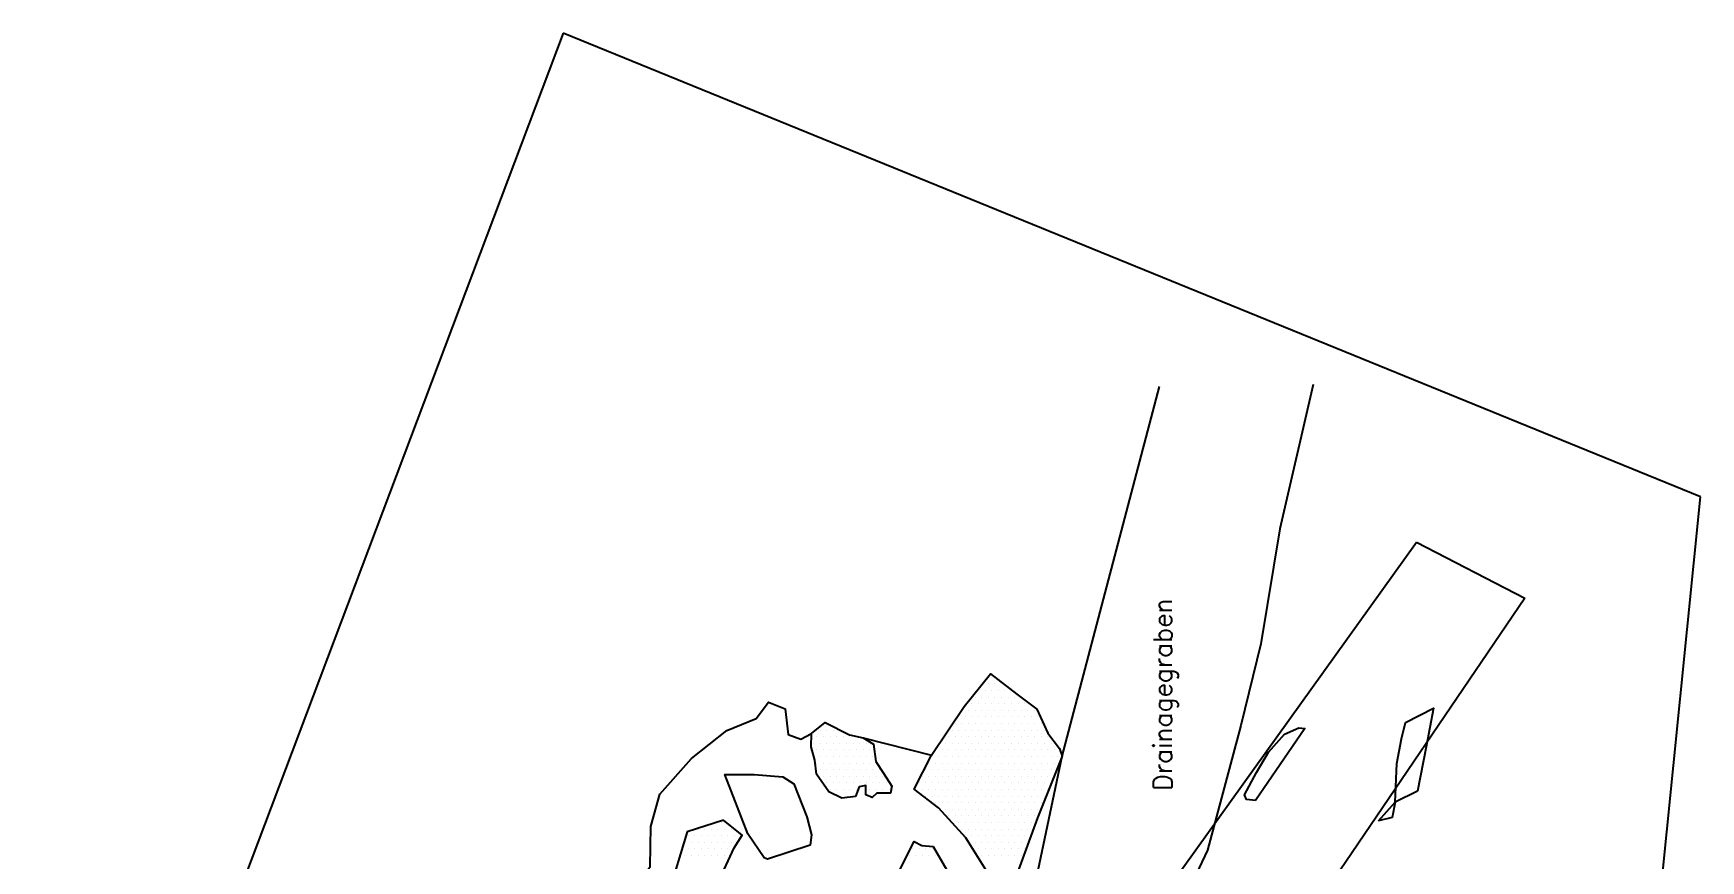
# Model space of a CAD drawing. Header units: metres. Extents: x -12.64 to -9.48, y -12.29 to -8.34.
# Drawn here: x -12.635 to -9.475, y -9.91 to -8.342 of the extents above; entities that cross this region are included whole.
import ezdxf

# ---------------------------------------------------------------- set-up
doc = ezdxf.new("R2010")
doc.units = ezdxf.units.M
doc.header["$LTSCALE"] = 25
doc.header["$MEASUREMENT"] = 0
doc.linetypes.add('STRICHPUNKTX2', pattern=[2, 1, -0.5, 0, -0.5])
doc.layers.get('0').update_dxf_attribs({"linetype": 'CONTINUOUS'})
for name, color, linetype in [('BEFUND', 1, 'CONTINUOUS'), ('BEFUNDSCHRAFF', 1, 'CONTINUOUS'), ('GRABUNGSGRENZE', 3, 'STRICHPUNKTX2'), ('STEINE', 4, 'CONTINUOUS'), ('STEINESCHRAFF', 4, 'CONTINUOUS')]:
    doc.layers.add(name, color=color, linetype=linetype)
doc.styles.get("Standard").update_dxf_attribs({"font": 'txt.shx'})

# ---------------------------------------------------------------- blocks, each defined once
blk = doc.blocks.new('*X4')
at = {"color": 0}
for p, q in [((-1081.875, -956.25), (-1081.875, -956.25)), ((-1085, -960), (-1085, -960)), ((-1084.375, -958.75), (-1084.375, -958.75)), ((-1083.75, -960), (-1083.75, -960)), ((-1083.125, -958.75), (-1083.125, -958.75)), ((-1082.5, -957.5), (-1082.5, -957.5)), ((-1082.5, -960), (-1082.5, -960)), ((-1081.875, -958.75), (-1081.875, -958.75)), ((-1081.25, -957.5), (-1081.25, -957.5)), ((-1081.25, -960), (-1081.25, -960)), ((-1080.625, -958.75), (-1080.625, -958.75)), ((-1080, -957.5), (-1080, -957.5)), ((-1080, -960), (-1080, -960)), ((-1079.375, -958.75), (-1079.375, -958.75)), ((-1078.75, -960), (-1078.75, -960)), ((-1078.125, -958.75), (-1078.125, -958.75)), ((-1077.5, -960), (-1077.5, -960)), ((-1087.5, -962.5), (-1087.5, -962.5)), ((-1086.25, -962.5), (-1086.25, -962.5)), ((-1085.625, -961.25), (-1085.625, -961.25)), ((-1085, -962.5), (-1085, -962.5)), ((-1084.375, -961.25), (-1084.375, -961.25)), ((-1083.75, -962.5), (-1083.75, -962.5)), ((-1083.125, -961.25), (-1083.125, -961.25)), ((-1082.5, -962.5), (-1082.5, -962.5)), ((-1081.875, -961.25), (-1081.875, -961.25)), ((-1081.25, -962.5), (-1081.25, -962.5)), ((-1080.625, -961.25), (-1080.625, -961.25)), ((-1080, -962.5), (-1080, -962.5)), ((-1079.375, -961.25), (-1079.375, -961.25)), ((-1078.75, -962.5), (-1078.75, -962.5)), ((-1078.125, -961.25), (-1078.125, -961.25)), ((-1077.5, -962.5), (-1077.5, -962.5)), ((-1076.875, -961.25), (-1076.875, -961.25)), ((-1076.25, -962.5), (-1076.25, -962.5)), ((-1075.625, -961.25), (-1075.625, -961.25)), ((-1075, -962.5), (-1075, -962.5)), ((-1073.75, -962.5), (-1073.75, -962.5)), ((-1114.375, -966.25), (-1114.375, -966.25)), ((-1113.125, -966.25), (-1113.125, -966.25)), ((-1111.875, -966.25), (-1111.875, -966.25)), ((-1110.625, -966.25), (-1110.625, -966.25)), ((-1089.375, -966.25), (-1089.375, -966.25)), ((-1088.75, -965), (-1088.75, -965)), ((-1088.125, -963.75), (-1088.125, -963.75)), ((-1088.125, -966.25), (-1088.125, -966.25)), ((-1087.5, -965), (-1087.5, -965)), ((-1086.875, -963.75), (-1086.875, -963.75)), ((-1086.875, -966.25), (-1086.875, -966.25)), ((-1086.25, -965), (-1086.25, -965)), ((-1085.625, -963.75), (-1085.625, -963.75)), ((-1085.625, -966.25), (-1085.625, -966.25)), ((-1085, -965), (-1085, -965)), ((-1084.375, -963.75), (-1084.375, -963.75)), ((-1084.375, -966.25), (-1084.375, -966.25)), ((-1083.75, -965), (-1083.75, -965)), ((-1083.125, -963.75), (-1083.125, -963.75)), ((-1083.125, -966.25), (-1083.125, -966.25)), ((-1082.5, -965), (-1082.5, -965)), ((-1081.875, -963.75), (-1081.875, -963.75)), ((-1081.875, -966.25), (-1081.875, -966.25)), ((-1081.25, -965), (-1081.25, -965)), ((-1080.625, -963.75), (-1080.625, -963.75)), ((-1080.625, -966.25), (-1080.625, -966.25)), ((-1080, -965), (-1080, -965)), ((-1079.375, -963.75), (-1079.375, -963.75)), ((-1079.375, -966.25), (-1079.375, -966.25)), ((-1078.75, -965), (-1078.75, -965)), ((-1078.125, -963.75), (-1078.125, -963.75)), ((-1078.125, -966.25), (-1078.125, -966.25)), ((-1077.5, -965), (-1077.5, -965)), ((-1076.875, -963.75), (-1076.875, -963.75)), ((-1076.875, -966.25), (-1076.875, -966.25)), ((-1076.25, -965), (-1076.25, -965)), ((-1075.625, -963.75), (-1075.625, -963.75)), ((-1075.625, -966.25), (-1075.625, -966.25)), ((-1075, -965), (-1075, -965)), ((-1074.375, -963.75), (-1074.375, -963.75)), ((-1074.375, -966.25), (-1074.375, -966.25)), ((-1073.75, -965), (-1073.75, -965)), ((-1073.125, -963.75), (-1073.125, -963.75)), ((-1073.125, -966.25), (-1073.125, -966.25)), ((-1072.5, -965), (-1072.5, -965)), ((-1071.875, -966.25), (-1071.875, -966.25)), ((-1115.625, -968.75), (-1115.625, -968.75)), ((-1115, -967.5), (-1115, -967.5)), ((-1115, -970), (-1115, -970)), ((-1114.375, -968.75), (-1114.375, -968.75)), ((-1113.75, -967.5), (-1113.75, -967.5)), ((-1113.75, -970), (-1113.75, -970)), ((-1113.125, -968.75), (-1113.125, -968.75)), ((-1112.5, -967.5), (-1112.5, -967.5)), ((-1112.5, -970), (-1112.5, -970)), ((-1111.875, -968.75), (-1111.875, -968.75)), ((-1111.25, -967.5), (-1111.25, -967.5)), ((-1111.25, -970), (-1111.25, -970)), ((-1110.625, -968.75), (-1110.625, -968.75)), ((-1110, -967.5), (-1110, -967.5)), ((-1110, -970), (-1110, -970)), ((-1109.375, -968.75), (-1109.375, -968.75)), ((-1108.75, -967.5), (-1108.75, -967.5)), ((-1108.75, -970), (-1108.75, -970)), ((-1108.125, -968.75), (-1108.125, -968.75)), ((-1107.5, -967.5), (-1107.5, -967.5)), ((-1107.5, -970), (-1107.5, -970)), ((-1106.875, -968.75), (-1106.875, -968.75)), ((-1106.25, -970), (-1106.25, -970)), ((-1105.625, -968.75), (-1105.625, -968.75)), ((-1105, -970), (-1105, -970)), ((-1092.5, -970), (-1092.5, -970)), ((-1091.25, -970), (-1091.25, -970)), ((-1090.625, -968.75), (-1090.625, -968.75)), ((-1090, -967.5), (-1090, -967.5)), ((-1090, -970), (-1090, -970)), ((-1089.375, -968.75), (-1089.375, -968.75)), ((-1088.75, -967.5), (-1088.75, -967.5)), ((-1088.75, -970), (-1088.75, -970)), ((-1088.125, -968.75), (-1088.125, -968.75)), ((-1087.5, -967.5), (-1087.5, -967.5)), ((-1087.5, -970), (-1087.5, -970)), ((-1086.875, -968.75), (-1086.875, -968.75)), ((-1086.25, -967.5), (-1086.25, -967.5)), ((-1086.25, -970), (-1086.25, -970)), ((-1085.625, -968.75), (-1085.625, -968.75)), ((-1085, -967.5), (-1085, -967.5)), ((-1085, -970), (-1085, -970)), ((-1084.375, -968.75), (-1084.375, -968.75)), ((-1083.75, -967.5), (-1083.75, -967.5)), ((-1083.75, -970), (-1083.75, -970)), ((-1083.125, -968.75), (-1083.125, -968.75)), ((-1082.5, -967.5), (-1082.5, -967.5)), ((-1082.5, -970), (-1082.5, -970)), ((-1081.875, -968.75), (-1081.875, -968.75)), ((-1081.25, -967.5), (-1081.25, -967.5)), ((-1081.25, -970), (-1081.25, -970)), ((-1080.625, -968.75), (-1080.625, -968.75)), ((-1080, -967.5), (-1080, -967.5)), ((-1080, -970), (-1080, -970)), ((-1079.375, -968.75), (-1079.375, -968.75)), ((-1078.75, -967.5), (-1078.75, -967.5)), ((-1078.75, -970), (-1078.75, -970)), ((-1078.125, -968.75), (-1078.125, -968.75)), ((-1077.5, -967.5), (-1077.5, -967.5)), ((-1077.5, -970), (-1077.5, -970)), ((-1076.875, -968.75), (-1076.875, -968.75)), ((-1076.25, -967.5), (-1076.25, -967.5)), ((-1076.25, -970), (-1076.25, -970)), ((-1075.625, -968.75), (-1075.625, -968.75)), ((-1075, -967.5), (-1075, -967.5)), ((-1075, -970), (-1075, -970)), ((-1074.375, -968.75), (-1074.375, -968.75)), ((-1073.75, -967.5), (-1073.75, -967.5)), ((-1073.75, -970), (-1073.75, -970)), ((-1073.125, -968.75), (-1073.125, -968.75)), ((-1072.5, -967.5), (-1072.5, -967.5)), ((-1072.5, -970), (-1072.5, -970)), ((-1071.875, -968.75), (-1071.875, -968.75)), ((-1071.25, -967.5), (-1071.25, -967.5)), ((-1071.25, -970), (-1071.25, -970)), ((-1070.625, -968.75), (-1070.625, -968.75)), ((-1070, -970), (-1070, -970)), ((-1115, -972.5), (-1115, -972.5)), ((-1114.375, -971.25), (-1114.375, -971.25)), ((-1113.75, -972.5), (-1113.75, -972.5)), ((-1113.125, -971.25), (-1113.125, -971.25)), ((-1112.5, -972.5), (-1112.5, -972.5)), ((-1111.875, -971.25), (-1111.875, -971.25)), ((-1111.25, -972.5), (-1111.25, -972.5)), ((-1110.625, -971.25), (-1110.625, -971.25)), ((-1110, -972.5), (-1110, -972.5)), ((-1109.375, -971.25), (-1109.375, -971.25)), ((-1108.75, -972.5), (-1108.75, -972.5)), ((-1108.125, -971.25), (-1108.125, -971.25)), ((-1107.5, -972.5), (-1107.5, -972.5)), ((-1106.875, -971.25), (-1106.875, -971.25)), ((-1106.25, -972.5), (-1106.25, -972.5)), ((-1105.625, -971.25), (-1105.625, -971.25)), ((-1105, -972.5), (-1105, -972.5)), ((-1104.375, -971.25), (-1104.375, -971.25)), ((-1103.75, -972.5), (-1103.75, -972.5)), ((-1093.75, -972.5), (-1093.75, -972.5)), ((-1093.125, -971.25), (-1093.125, -971.25)), ((-1092.5, -972.5), (-1092.5, -972.5)), ((-1091.875, -971.25), (-1091.875, -971.25)), ((-1091.25, -972.5), (-1091.25, -972.5)), ((-1090.625, -971.25), (-1090.625, -971.25)), ((-1090, -972.5), (-1090, -972.5)), ((-1089.375, -971.25), (-1089.375, -971.25)), ((-1088.75, -972.5), (-1088.75, -972.5)), ((-1088.125, -971.25), (-1088.125, -971.25)), ((-1087.5, -972.5), (-1087.5, -972.5)), ((-1086.875, -971.25), (-1086.875, -971.25)), ((-1086.25, -972.5), (-1086.25, -972.5)), ((-1085.625, -971.25), (-1085.625, -971.25)), ((-1085, -972.5), (-1085, -972.5)), ((-1084.375, -971.25), (-1084.375, -971.25)), ((-1083.75, -972.5), (-1083.75, -972.5)), ((-1083.125, -971.25), (-1083.125, -971.25)), ((-1082.5, -972.5), (-1082.5, -972.5)), ((-1081.875, -971.25), (-1081.875, -971.25)), ((-1081.25, -972.5), (-1081.25, -972.5)), ((-1080.625, -971.25), (-1080.625, -971.25)), ((-1080, -972.5), (-1080, -972.5)), ((-1079.375, -971.25), (-1079.375, -971.25)), ((-1078.75, -972.5), (-1078.75, -972.5)), ((-1078.125, -971.25), (-1078.125, -971.25)), ((-1077.5, -972.5), (-1077.5, -972.5)), ((-1076.875, -971.25), (-1076.875, -971.25)), ((-1076.25, -972.5), (-1076.25, -972.5)), ((-1075.625, -971.25), (-1075.625, -971.25)), ((-1075, -972.5), (-1075, -972.5)), ((-1074.375, -971.25), (-1074.375, -971.25)), ((-1073.75, -972.5), (-1073.75, -972.5)), ((-1073.125, -971.25), (-1073.125, -971.25)), ((-1072.5, -972.5), (-1072.5, -972.5)), ((-1071.875, -971.25), (-1071.875, -971.25)), ((-1071.25, -972.5), (-1071.25, -972.5)), ((-1070.625, -971.25), (-1070.625, -971.25)), ((-1070, -972.5), (-1070, -972.5)), ((-1069.375, -971.25), (-1069.375, -971.25)), ((-1114.375, -973.75), (-1114.375, -973.75)), ((-1113.75, -975), (-1113.75, -975)), ((-1113.125, -973.75), (-1113.125, -973.75)), ((-1113.125, -976.25), (-1113.125, -976.25)), ((-1112.5, -975), (-1112.5, -975)), ((-1111.875, -973.75), (-1111.875, -973.75)), ((-1111.875, -976.25), (-1111.875, -976.25)), ((-1111.25, -975), (-1111.25, -975)), ((-1110.625, -973.75), (-1110.625, -973.75)), ((-1110.625, -976.25), (-1110.625, -976.25)), ((-1110, -975), (-1110, -975)), ((-1109.375, -973.75), (-1109.375, -973.75)), ((-1109.375, -976.25), (-1109.375, -976.25)), ((-1108.75, -975), (-1108.75, -975)), ((-1108.125, -973.75), (-1108.125, -973.75)), ((-1108.125, -976.25), (-1108.125, -976.25)), ((-1107.5, -975), (-1107.5, -975)), ((-1106.875, -973.75), (-1106.875, -973.75)), ((-1106.875, -976.25), (-1106.875, -976.25)), ((-1106.25, -975), (-1106.25, -975)), ((-1105.625, -973.75), (-1105.625, -973.75)), ((-1105.625, -976.25), (-1105.625, -976.25)), ((-1105, -975), (-1105, -975)), ((-1104.375, -973.75), (-1104.375, -973.75)), ((-1104.375, -976.25), (-1104.375, -976.25)), ((-1103.75, -975), (-1103.75, -975)), ((-1103.125, -973.75), (-1103.125, -973.75)), ((-1103.125, -976.25), (-1103.125, -976.25)), ((-1102.5, -975), (-1102.5, -975)), ((-1101.875, -976.25), (-1101.875, -976.25)), ((-1095.625, -976.25), (-1095.625, -976.25)), ((-1095, -975), (-1095, -975)), ((-1094.375, -973.75), (-1094.375, -973.75)), ((-1094.375, -976.25), (-1094.375, -976.25)), ((-1093.75, -975), (-1093.75, -975)), ((-1093.125, -973.75), (-1093.125, -973.75)), ((-1093.125, -976.25), (-1093.125, -976.25)), ((-1092.5, -975), (-1092.5, -975)), ((-1091.875, -973.75), (-1091.875, -973.75)), ((-1091.875, -976.25), (-1091.875, -976.25)), ((-1091.25, -975), (-1091.25, -975)), ((-1090.625, -973.75), (-1090.625, -973.75)), ((-1090.625, -976.25), (-1090.625, -976.25)), ((-1090, -975), (-1090, -975)), ((-1089.375, -973.75), (-1089.375, -973.75)), ((-1089.375, -976.25), (-1089.375, -976.25)), ((-1088.75, -975), (-1088.75, -975)), ((-1088.125, -973.75), (-1088.125, -973.75)), ((-1088.125, -976.25), (-1088.125, -976.25)), ((-1087.5, -975), (-1087.5, -975)), ((-1086.875, -973.75), (-1086.875, -973.75)), ((-1086.875, -976.25), (-1086.875, -976.25)), ((-1086.25, -975), (-1086.25, -975)), ((-1085.625, -973.75), (-1085.625, -973.75)), ((-1085.625, -976.25), (-1085.625, -976.25)), ((-1085, -975), (-1085, -975)), ((-1084.375, -973.75), (-1084.375, -973.75)), ((-1084.375, -976.25), (-1084.375, -976.25)), ((-1083.75, -975), (-1083.75, -975)), ((-1083.125, -973.75), (-1083.125, -973.75)), ((-1083.125, -976.25), (-1083.125, -976.25)), ((-1082.5, -975), (-1082.5, -975)), ((-1081.875, -973.75), (-1081.875, -973.75)), ((-1081.875, -976.25), (-1081.875, -976.25)), ((-1081.25, -975), (-1081.25, -975)), ((-1080.625, -973.75), (-1080.625, -973.75)), ((-1080.625, -976.25), (-1080.625, -976.25)), ((-1080, -975), (-1080, -975)), ((-1079.375, -973.75), (-1079.375, -973.75)), ((-1079.375, -976.25), (-1079.375, -976.25)), ((-1078.75, -975), (-1078.75, -975)), ((-1078.125, -973.75), (-1078.125, -973.75)), ((-1078.125, -976.25), (-1078.125, -976.25)), ((-1077.5, -975), (-1077.5, -975)), ((-1076.875, -973.75), (-1076.875, -973.75)), ((-1076.875, -976.25), (-1076.875, -976.25)), ((-1076.25, -975), (-1076.25, -975)), ((-1075.625, -973.75), (-1075.625, -973.75)), ((-1075.625, -976.25), (-1075.625, -976.25)), ((-1075, -975), (-1075, -975)), ((-1074.375, -973.75), (-1074.375, -973.75)), ((-1074.375, -976.25), (-1074.375, -976.25)), ((-1073.75, -975), (-1073.75, -975)), ((-1073.125, -973.75), (-1073.125, -973.75)), ((-1073.125, -976.25), (-1073.125, -976.25)), ((-1072.5, -975), (-1072.5, -975)), ((-1071.875, -973.75), (-1071.875, -973.75)), ((-1071.875, -976.25), (-1071.875, -976.25)), ((-1071.25, -975), (-1071.25, -975)), ((-1070.625, -973.75), (-1070.625, -973.75)), ((-1070.625, -976.25), (-1070.625, -976.25)), ((-1112.5, -977.5), (-1112.5, -977.5)), ((-1111.25, -977.5), (-1111.25, -977.5)), ((-1110.625, -978.75), (-1110.625, -978.75)), ((-1110, -977.5), (-1110, -977.5)), ((-1109.375, -978.75), (-1109.375, -978.75)), ((-1108.75, -977.5), (-1108.75, -977.5)), ((-1108.125, -978.75), (-1108.125, -978.75)), ((-1107.5, -977.5), (-1107.5, -977.5)), ((-1105, -977.5), (-1105, -977.5)), ((-1104.375, -978.75), (-1104.375, -978.75)), ((-1103.75, -977.5), (-1103.75, -977.5)), ((-1102.5, -977.5), (-1102.5, -977.5)), ((-1101.25, -977.5), (-1101.25, -977.5)), ((-1096.25, -977.5), (-1096.25, -977.5)), ((-1095, -977.5), (-1095, -977.5)), ((-1094.375, -978.75), (-1094.375, -978.75)), ((-1093.75, -977.5), (-1093.75, -977.5)), ((-1093.125, -978.75), (-1093.125, -978.75)), ((-1092.5, -977.5), (-1092.5, -977.5)), ((-1091.875, -978.75), (-1091.875, -978.75)), ((-1091.25, -977.5), (-1091.25, -977.5)), ((-1090.625, -978.75), (-1090.625, -978.75)), ((-1090, -977.5), (-1090, -977.5)), ((-1089.375, -978.75), (-1089.375, -978.75)), ((-1088.75, -977.5), (-1088.75, -977.5)), ((-1088.125, -978.75), (-1088.125, -978.75)), ((-1087.5, -977.5), (-1087.5, -977.5)), ((-1086.875, -978.75), (-1086.875, -978.75)), ((-1086.25, -977.5), (-1086.25, -977.5)), ((-1085.625, -978.75), (-1085.625, -978.75)), ((-1085, -977.5), (-1085, -977.5)), ((-1084.375, -978.75), (-1084.375, -978.75)), ((-1083.75, -977.5), (-1083.75, -977.5)), ((-1083.125, -978.75), (-1083.125, -978.75)), ((-1082.5, -977.5), (-1082.5, -977.5)), ((-1081.875, -978.75), (-1081.875, -978.75)), ((-1081.25, -977.5), (-1081.25, -977.5)), ((-1080.625, -978.75), (-1080.625, -978.75)), ((-1080, -977.5), (-1080, -977.5)), ((-1079.375, -978.75), (-1079.375, -978.75)), ((-1078.75, -977.5), (-1078.75, -977.5)), ((-1078.125, -978.75), (-1078.125, -978.75)), ((-1077.5, -977.5), (-1077.5, -977.5)), ((-1076.875, -978.75), (-1076.875, -978.75)), ((-1076.25, -977.5), (-1076.25, -977.5)), ((-1075.625, -978.75), (-1075.625, -978.75)), ((-1075, -977.5), (-1075, -977.5)), ((-1074.375, -978.75), (-1074.375, -978.75)), ((-1073.75, -977.5), (-1073.75, -977.5)), ((-1073.125, -978.75), (-1073.125, -978.75)), ((-1072.5, -977.5), (-1072.5, -977.5)), ((-1071.875, -978.75), (-1071.875, -978.75)), ((-1071.25, -977.5), (-1071.25, -977.5)), ((-1092.5, -980), (-1092.5, -980)), ((-1091.25, -980), (-1091.25, -980)), ((-1090.625, -981.25), (-1090.625, -981.25)), ((-1090, -980), (-1090, -980)), ((-1090, -982.5), (-1090, -982.5)), ((-1089.375, -981.25), (-1089.375, -981.25)), ((-1088.75, -980), (-1088.75, -980)), ((-1088.75, -982.5), (-1088.75, -982.5)), ((-1088.125, -981.25), (-1088.125, -981.25)), ((-1087.5, -980), (-1087.5, -980)), ((-1087.5, -982.5), (-1087.5, -982.5)), ((-1086.875, -981.25), (-1086.875, -981.25)), ((-1086.25, -980), (-1086.25, -980)), ((-1086.25, -982.5), (-1086.25, -982.5)), ((-1085.625, -981.25), (-1085.625, -981.25)), ((-1085, -980), (-1085, -980)), ((-1085, -982.5), (-1085, -982.5)), ((-1084.375, -981.25), (-1084.375, -981.25)), ((-1083.75, -980), (-1083.75, -980)), ((-1083.75, -982.5), (-1083.75, -982.5)), ((-1083.125, -981.25), (-1083.125, -981.25)), ((-1082.5, -980), (-1082.5, -980)), ((-1082.5, -982.5), (-1082.5, -982.5)), ((-1081.875, -981.25), (-1081.875, -981.25)), ((-1081.25, -980), (-1081.25, -980)), ((-1081.25, -982.5), (-1081.25, -982.5)), ((-1080.625, -981.25), (-1080.625, -981.25)), ((-1080, -980), (-1080, -980)), ((-1080, -982.5), (-1080, -982.5)), ((-1079.375, -981.25), (-1079.375, -981.25)), ((-1078.75, -980), (-1078.75, -980)), ((-1078.75, -982.5), (-1078.75, -982.5)), ((-1078.125, -981.25), (-1078.125, -981.25)), ((-1077.5, -980), (-1077.5, -980)), ((-1077.5, -982.5), (-1077.5, -982.5)), ((-1076.875, -981.25), (-1076.875, -981.25)), ((-1076.25, -980), (-1076.25, -980)), ((-1076.25, -982.5), (-1076.25, -982.5)), ((-1075.625, -981.25), (-1075.625, -981.25)), ((-1075, -980), (-1075, -980)), ((-1075, -982.5), (-1075, -982.5)), ((-1074.375, -981.25), (-1074.375, -981.25)), ((-1073.75, -980), (-1073.75, -980)), ((-1073.75, -982.5), (-1073.75, -982.5)), ((-1073.125, -981.25), (-1073.125, -981.25)), ((-1072.5, -980), (-1072.5, -980)), ((-1137.5, -985), (-1137.5, -985)), ((-1136.25, -985), (-1136.25, -985)), ((-1135, -985), (-1135, -985)), ((-1133.75, -985), (-1133.75, -985)), ((-1133.125, -983.75), (-1133.125, -983.75)), ((-1132.5, -985), (-1132.5, -985)), ((-1131.25, -985), (-1131.25, -985)), ((-1089.375, -983.75), (-1089.375, -983.75)), ((-1088.125, -983.75), (-1088.125, -983.75)), ((-1087.5, -985), (-1087.5, -985)), ((-1086.875, -983.75), (-1086.875, -983.75)), ((-1086.25, -985), (-1086.25, -985)), ((-1085.625, -983.75), (-1085.625, -983.75)), ((-1085, -985), (-1085, -985)), ((-1084.375, -983.75), (-1084.375, -983.75)), ((-1083.75, -985), (-1083.75, -985)), ((-1083.125, -983.75), (-1083.125, -983.75)), ((-1082.5, -985), (-1082.5, -985)), ((-1081.875, -983.75), (-1081.875, -983.75)), ((-1081.25, -985), (-1081.25, -985)), ((-1080.625, -983.75), (-1080.625, -983.75)), ((-1080, -985), (-1080, -985)), ((-1079.375, -983.75), (-1079.375, -983.75)), ((-1078.75, -985), (-1078.75, -985)), ((-1078.125, -983.75), (-1078.125, -983.75)), ((-1077.5, -985), (-1077.5, -985)), ((-1076.875, -983.75), (-1076.875, -983.75)), ((-1076.25, -985), (-1076.25, -985)), ((-1075.625, -983.75), (-1075.625, -983.75)), ((-1075, -985), (-1075, -985)), ((-1074.375, -983.75), (-1074.375, -983.75)), ((-1140, -987.5), (-1140, -987.5)), ((-1139.375, -986.25), (-1139.375, -986.25)), ((-1139.375, -988.75), (-1139.375, -988.75)), ((-1138.75, -987.5), (-1138.75, -987.5)), ((-1138.125, -986.25), (-1138.125, -986.25)), ((-1138.125, -988.75), (-1138.125, -988.75)), ((-1137.5, -987.5), (-1137.5, -987.5)), ((-1136.875, -986.25), (-1136.875, -986.25)), ((-1136.875, -988.75), (-1136.875, -988.75)), ((-1136.25, -987.5), (-1136.25, -987.5)), ((-1135.625, -986.25), (-1135.625, -986.25)), ((-1135.625, -988.75), (-1135.625, -988.75)), ((-1135, -987.5), (-1135, -987.5)), ((-1134.375, -986.25), (-1134.375, -986.25)), ((-1134.375, -988.75), (-1134.375, -988.75)), ((-1133.75, -987.5), (-1133.75, -987.5)), ((-1133.125, -986.25), (-1133.125, -986.25)), ((-1133.125, -988.75), (-1133.125, -988.75)), ((-1132.5, -987.5), (-1132.5, -987.5)), ((-1131.875, -986.25), (-1131.875, -986.25)), ((-1131.875, -988.75), (-1131.875, -988.75)), ((-1131.25, -987.5), (-1131.25, -987.5)), ((-1130.625, -986.25), (-1130.625, -986.25)), ((-1130, -987.5), (-1130, -987.5)), ((-1129.375, -986.25), (-1129.375, -986.25)), ((-1096.875, -988.75), (-1096.875, -988.75)), ((-1095.625, -988.75), (-1095.625, -988.75)), ((-1094.375, -988.75), (-1094.375, -988.75)), ((-1093.125, -988.75), (-1093.125, -988.75)), ((-1086.875, -986.25), (-1086.875, -986.25)), ((-1086.25, -987.5), (-1086.25, -987.5)), ((-1085.625, -986.25), (-1085.625, -986.25)), ((-1085, -987.5), (-1085, -987.5)), ((-1084.375, -986.25), (-1084.375, -986.25)), ((-1084.375, -988.75), (-1084.375, -988.75)), ((-1083.75, -987.5), (-1083.75, -987.5)), ((-1083.125, -986.25), (-1083.125, -986.25)), ((-1083.125, -988.75), (-1083.125, -988.75)), ((-1082.5, -987.5), (-1082.5, -987.5)), ((-1081.875, -986.25), (-1081.875, -986.25)), ((-1081.875, -988.75), (-1081.875, -988.75)), ((-1081.25, -987.5), (-1081.25, -987.5)), ((-1080.625, -986.25), (-1080.625, -986.25)), ((-1080.625, -988.75), (-1080.625, -988.75)), ((-1080, -987.5), (-1080, -987.5)), ((-1079.375, -986.25), (-1079.375, -986.25)), ((-1079.375, -988.75), (-1079.375, -988.75)), ((-1078.75, -987.5), (-1078.75, -987.5)), ((-1078.125, -986.25), (-1078.125, -986.25)), ((-1078.125, -988.75), (-1078.125, -988.75)), ((-1077.5, -987.5), (-1077.5, -987.5)), ((-1076.875, -986.25), (-1076.875, -986.25)), ((-1076.875, -988.75), (-1076.875, -988.75)), ((-1076.25, -987.5), (-1076.25, -987.5)), ((-1075.625, -986.25), (-1075.625, -986.25)), ((-1075.625, -988.75), (-1075.625, -988.75)), ((-1075, -987.5), (-1075, -987.5)), ((-1140, -990), (-1140, -990)), ((-1138.75, -990), (-1138.75, -990)), ((-1137.5, -990), (-1137.5, -990)), ((-1136.25, -990), (-1136.25, -990)), ((-1135, -990), (-1135, -990)), ((-1133.75, -990), (-1133.75, -990)), ((-1132.5, -990), (-1132.5, -990)), ((-1097.5, -990), (-1097.5, -990)), ((-1096.25, -990), (-1096.25, -990)), ((-1095, -990), (-1095, -990)), ((-1093.75, -990), (-1093.75, -990)), ((-1092.5, -990), (-1092.5, -990)), ((-1083.75, -990), (-1083.75, -990)), ((-1082.5, -990), (-1082.5, -990)), ((-1081.25, -990), (-1081.25, -990)), ((-1080, -990), (-1080, -990)), ((-1078.75, -990), (-1078.75, -990)), ((-1077.5, -990), (-1077.5, -990)), ((-1076.25, -990), (-1076.25, -990))]:
    blk.add_line(p, q, dxfattribs=at)

msp = doc.modelspace()

# ---------------------------------------------------------------- linework, layer by layer
at = {"layer": 'BEFUND'}
for points in [[(-10.7412, -10.1039), (-10.7357, -9.9519), (-10.6854, -9.7116), (-10.5009, -9.0113)], [(-10.2097, -9.007), (-10.2727, -9.2809), (-10.3087, -9.4992), (-10.3463, -9.6537), (-10.4094, -9.8899), (-10.4939, -10.068), (-10.5126, -10.2592), (-10.5135, -10.401), (-10.5991, -11.0671)], [(-11.5, -10.2024), (-11.5102, -10.155), (-11.5103, -10.1213), (-11.5241, -10.0831), (-11.5134, -9.9898), (-11.466, -9.9209), (-11.4646, -9.8449), (-11.4478, -9.7837), (-11.3877, -9.7163), (-11.3209, -9.6632), (-11.2648, -9.6407), (-11.2419, -9.6096), (-11.2103, -9.6223), (-11.2046, -9.6708), (-11.1801, -9.6794), (-11.1603, -9.6687)], [(-11.0623, -9.6768), (-10.9328, -9.7098)]]:
    msp.add_lwpolyline(points, dxfattribs=at)
at = {"layer": 'GRABUNGSGRENZE', "flags": 128}
for points in [[(-11.6308, -8.3415), (-12.6348, -11.0024), (-12.3083, -11.1148), (-12.1536, -11.2136), (-11.8096, -11.4204)], [(-11.8096, -11.4204), (-11.579, -11.4428), (-11.2331, -11.6429), (-9.7317, -12.2884), (-9.6865, -10.7155), (-9.5565, -10.0305), (-9.4751, -9.22), (-11.6308, -8.3415)], [(-11.579, -11.4428), (-10.9259, -10.5783), (-10.0136, -9.3062), (-9.808, -9.4126), (-10.7666, -10.823), (-11.2331, -11.6429)]]:
    msp.add_lwpolyline(points, dxfattribs=at)
at = {"layer": 'STEINE'}
for points in [[(-10.8711, -9.618), (-10.8212, -9.5557), (-10.7712, -9.5944), (-10.7334, -9.6229), (-10.712, -9.6683), (-10.69, -9.6974), (-10.6854, -9.7116), (-10.7317, -9.8285), (-10.7699, -9.9325), (-10.8265, -9.9326), (-10.8679, -9.8668), (-10.9194, -9.8098), (-10.9654, -9.7741), (-10.9328, -9.7098), (-10.8711, -9.618)], [(-10.054, -9.7989), (-10.051, -9.7259), (-10.0418, -9.679), (-10.0347, -9.6479), (-9.9812, -9.6208), (-9.9954, -9.6943), (-10.0117, -9.7784), (-10.054, -9.7989)], [(-11.0765, -9.788), (-11.1025, -9.7915), (-11.127, -9.7793), (-11.1505, -9.7457), (-11.1536, -9.7197), (-11.1607, -9.6942), (-11.1603, -9.6687), (-11.1343, -9.6483), (-11.0883, -9.6712), (-11.0623, -9.6768), (-11.0424, -9.689), (-11.0383, -9.7221), (-11.0235, -9.7441), (-11.0082, -9.7685), (-11.0107, -9.7823), (-11.0362, -9.7823), (-11.0454, -9.79), (-11.0571, -9.7849), (-11.0572, -9.7675), (-11.0699, -9.7701), (-11.0765, -9.788)], [(-10.3187, -9.796), (-10.3355, -9.794), (-10.3396, -9.7853), (-10.3167, -9.743), (-10.2943, -9.7042), (-10.2637, -9.67), (-10.2367, -9.6582), (-10.2254, -9.6593), (-10.3187, -9.796)], [(-11.2498, -9.9044), (-11.281, -9.859), (-11.3244, -9.7463), (-11.2688, -9.7463), (-11.2142, -9.7508), (-11.1938, -9.7641), (-11.1693, -9.8268), (-11.1601, -9.861), (-11.1626, -9.8808), (-11.2437, -9.9074), (-11.2498, -9.9044)], [(-10.0856, -9.8346), (-10.054, -9.7989), (-10.0596, -9.8284), (-10.0856, -9.8346)], [(-11.3269, -9.833), (-11.3957, -9.8555), (-11.4318, -9.9739), (-11.4455, -10.0453), (-11.4659, -10.1055), (-11.4277, -10.0978), (-11.3889, -10.0524), (-11.3492, -9.9774), (-11.3064, -9.8856), (-11.2917, -9.8616), (-11.3269, -9.833)], [(-11.0111, -9.9639), (-10.9653, -9.8735), (-10.951, -9.8812), (-10.9296, -9.8832), (-10.904, -9.927), (-10.9168, -9.9592), (-10.9188, -9.9883), (-10.9274, -10.0107), (-10.9412, -10.0082), (-10.9534, -9.9908), (-11.0111, -9.9639)]]:
    msp.add_lwpolyline(points, dxfattribs=at)

# ---------------------------------------------------------------- block references
at = {"layer": 'STEINESCHRAFF', "xscale": 0.01, "yscale": 0.01, "zscale": 0.01}
msp.add_blockref('*X4', (0, 0), dxfattribs=at)

# ---------------------------------------------------------------- texts
at = {"layer": 'BEFUNDSCHRAFF'}
msp.add_text('Drainagegraben', height=0.035, rotation=90, dxfattribs=at).set_placement((-10.477, -9.7773))

doc.saveas('drawing.dxf')
